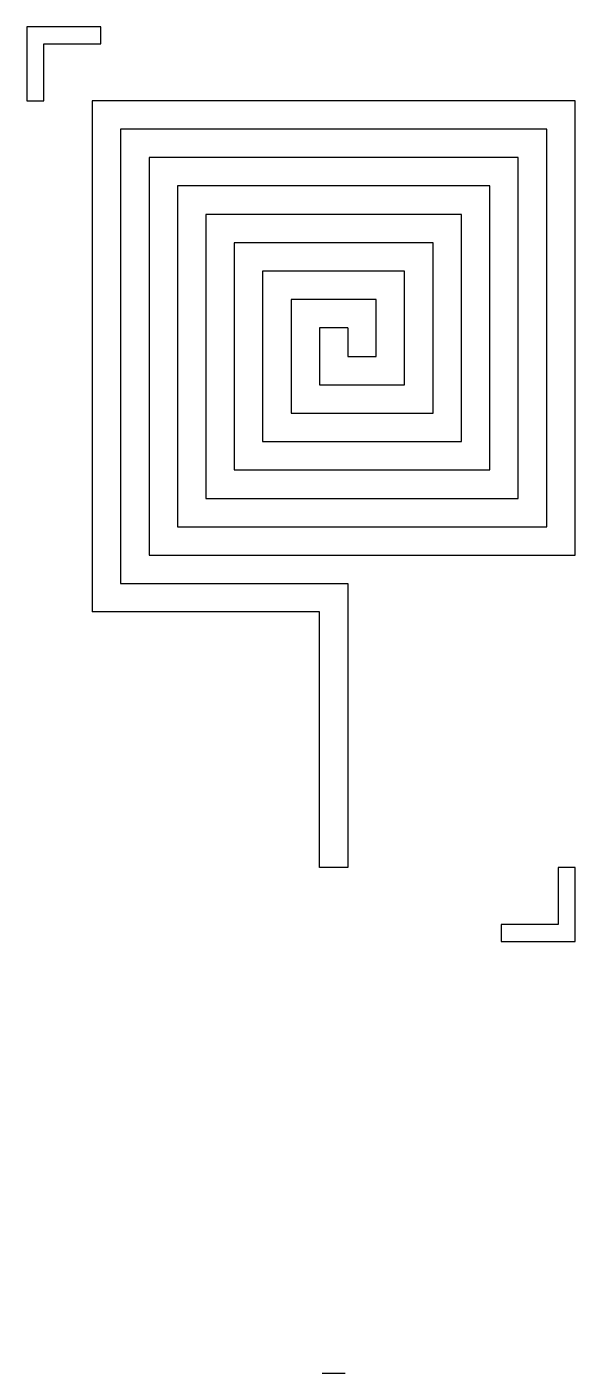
# Model space of a CAD drawing. Header units: millimetres. Extents: x 14.7 to 24.4, y 7.6 to 31.3.
import ezdxf

# ---------------------------------------------------------------- set-up
doc = ezdxf.new("R2010")
doc.units = ezdxf.units.MM

msp = doc.modelspace()

# ---------------------------------------------------------------- linework, layer by layer
for p, q in [((16.008, 31.338), (14.708, 31.338)), ((14.708, 31.338), (14.708, 30.038)), ((16.008, 31.038), (16.008, 31.338)), ((15.008, 30.038), (15.008, 31.038)), ((15.008, 31.038), (16.008, 31.038)), ((14.708, 30.038), (15.008, 30.038)), ((24.357, 30.038), (15.857, 30.038)), ((15.857, 30.038), (15.857, 21.038)), ((24.357, 22.038), (24.357, 30.038)), ((23.857, 29.538), (16.357, 29.538)), ((16.357, 29.538), (16.357, 21.538)), ((23.857, 22.538), (23.857, 29.538)), ((23.357, 29.038), (16.857, 29.038)), ((16.857, 29.038), (16.857, 22.038)), ((23.357, 23.038), (23.357, 29.038)), ((22.857, 28.538), (17.357, 28.538)), ((17.357, 28.538), (17.357, 22.538)), ((22.857, 23.538), (22.857, 28.538)), ((22.357, 28.038), (17.857, 28.038)), ((17.857, 28.038), (17.857, 23.038)), ((22.357, 24.038), (22.357, 28.038)), ((21.857, 27.538), (18.357, 27.538)), ((18.357, 27.538), (18.357, 23.538)), ((21.857, 24.538), (21.857, 27.538)), ((21.357, 27.038), (18.857, 27.038)), ((18.857, 27.038), (18.857, 24.038)), ((21.357, 25.038), (21.357, 27.038)), ((20.857, 26.538), (19.357, 26.538)), ((19.357, 26.538), (19.357, 24.538)), ((20.857, 25.538), (20.857, 26.538)), ((20.357, 26.038), (19.857, 26.038)), ((19.857, 26.038), (19.857, 25.038)), ((20.357, 26.038), (20.357, 25.538)), ((20.357, 25.538), (20.857, 25.538)), ((19.857, 25.038), (21.357, 25.038)), ((19.357, 24.538), (21.857, 24.538)), ((18.857, 24.038), (22.357, 24.038)), ((18.357, 23.538), (22.857, 23.538)), ((17.857, 23.038), (23.357, 23.038)), ((17.357, 22.538), (23.857, 22.538)), ((16.857, 22.038), (24.357, 22.038)), ((16.357, 21.538), (20.357, 21.538)), ((20.357, 21.538), (20.357, 16.538)), ((19.857, 21.038), (15.857, 21.038)), ((19.857, 16.538), (19.857, 21.038)), ((20.357, 16.538), (19.857, 16.538)), ((24.357, 16.538), (24.057, 16.538)), ((24.057, 16.538), (24.057, 15.538)), ((24.357, 15.238), (24.357, 16.538)), ((24.057, 15.538), (23.057, 15.538)), ((23.057, 15.538), (23.057, 15.238)), ((23.057, 15.238), (24.357, 15.238)), ((19.907, 7.638), (20.307, 7.638))]:
    msp.add_line(p, q)

doc.saveas('drawing.dxf')
